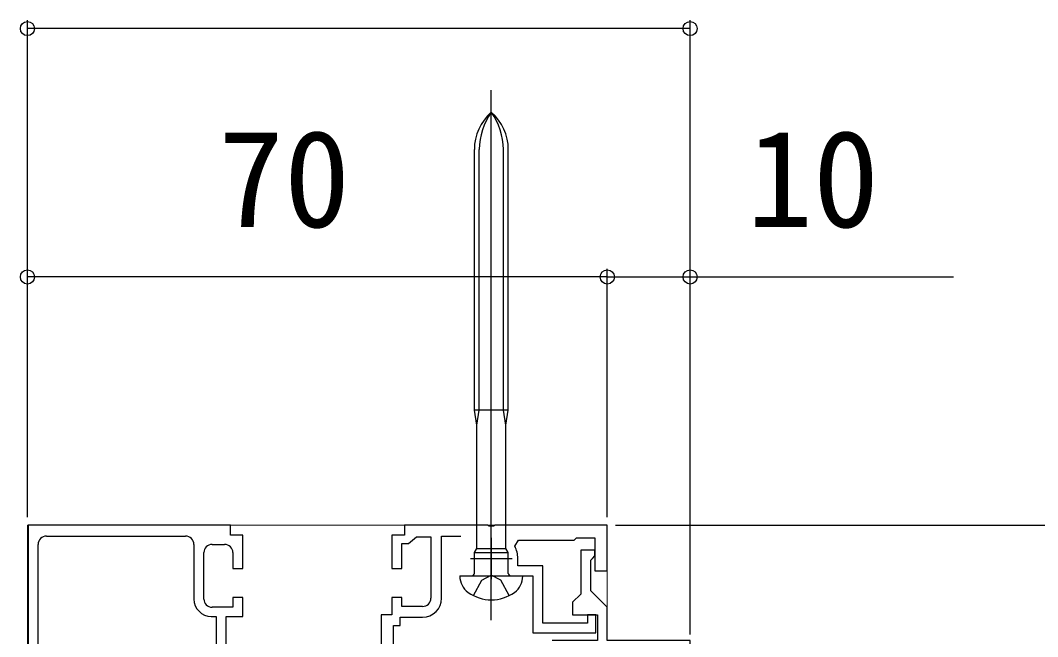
# Model space of a CAD drawing. Units: millimetres, scale not verified. Extents: x -700 to 700, y -1043 to 1038.
# Drawn here: x -540.9 to -418.1, y 683.2 to 757.7 of the extents above; entities that cross this region are included whole.
import ezdxf
from ezdxf.enums import TextEntityAlignment as Align

# ---------------------------------------------------------------- set-up
doc = ezdxf.new("R2010")
doc.units = ezdxf.units.MM
doc.header["$LTSCALE"] = 6
for name, color, linetype in [('0-2_YKK_11', 7, 'Continuous'), ('0-5_YKK_13', 4, 'Continuous'), ('0-7_YKK_D', 6, 'Continuous')]:
    doc.layers.add(name, color=color, linetype=linetype)
doc.layers.add('0-4_YKK_12', color=2, linetype='Continuous', lineweight=18)
doc.styles.add('ＭＳ ゴシック', font='')
doc.styles.get('ＭＳ ゴシック').set_extended_font_data('MS Gothic')

msp = doc.modelspace()

# ---------------------------------------------------------------- linework, layer by layer
at = {"layer": '0-2_YKK_11'}
for p, q in [((-537.7, 695.4), (-520.9, 695.4)), ((-484, 695.2), (-484, 690.2)), ((-519.9, 694.4), (-519.9, 687.8)), ((-517.7, 694.4), (-516.2, 694.4)), ((-518.7, 687.8), (-518.7, 693.4)), ((-486.5, 692.7), (-481.5, 692.7))]:
    msp.add_line(p, q, dxfattribs=at)
for points in [[(-515.5, 696.7), (-539.9, 696.7), (-539.9, 676.7), (-538.9, 676.7), (-537.215, 677.151), (-536.734, 676.525), (-537.719, 674.819), (-536.8, 673.9), (-535.8, 673.9), (-535.8, 676.611)], [(-515.2, 693.4), (-515.2, 691.5), (-514, 691.5), (-514, 695.5), (-515.5, 695.5), (-515.5, 696.7)], [(-481.158, 694.17), (-480.714, 694.9), (-474, 694.9), (-473.7, 695.2), (-471.5, 695.2), (-471.5, 691.2), (-470, 691.2), (-470, 696.7), (-483.542, 696.7), (-483.725, 696.58), (-484.275, 696.58), (-484.458, 696.7), (-494.5, 696.7), (-494.5, 695.5), (-496, 695.5), (-496, 691.5), (-494.8, 691.5), (-494.8, 694.5), (-494, 694.5), (-493.51, 694.9), (-493.02, 695.3), (-491.3, 695.3), (-491.3, 687.9)], [(-490, 687.9), (-490, 695.4), (-487.684, 695.4)], [(-537.688, 678.06), (-538.7, 677.789), (-538.7, 694.4)], [(-482.45, 690.6), (-479, 690.6), (-479, 683.7), (-471.4, 683.7), (-471.4, 685.9), (-472.4, 685.9), (-472.4, 684.9), (-477.8, 684.9), (-477.8, 691.8), (-480.8, 691.8), (-480.8, 692.7)], [(-460, 468.2), (-460, 682.8), (-470, 682.8), (-470, 686.8), (-472, 688.8), (-472, 692.5), (-471.8, 692.7), (-471.5, 693), (-471.5, 693.7), (-473.2, 693.7), (-473.2, 688.4), (-474.2, 687.4), (-474.2, 685.9), (-471.2, 685.9), (-471.2, 682.8), (-476.65, 682.8)], [(-517.8, 685.7), (-517.2, 685.7), (-517.2, 673.7), (-515.966, 673.7), (-512.171, 674.717), (-512.429, 675.683), (-516, 674.726), (-516, 685.7), (-514, 685.7), (-514, 688), (-515.2, 688), (-515.2, 686.8), (-517.7, 686.8)], [(-492.3, 686.9), (-494.8, 686.9), (-494.8, 688), (-496, 688), (-496, 685.9), (-497.3, 685.9), (-497.3, 674.7)], [(-514, 583.45), (-514, 648.029), (-514.143, 648.221), (-514.143, 649.179), (-514, 649.371), (-514, 672.2), (-495.8, 672.2), (-495.8, 684.6), (-495, 684.6), (-495, 685.6), (-492.3, 685.6)]]:
    msp.add_lwpolyline(points, dxfattribs=at)
for centre, radius, start, end in [((-537.7, 694.4), 1, 90.00001, 179.99999), ((-520.9, 694.4), 1, 0.00001, 89.99999), ((-517.7, 693.4), 1, 90.00001, 179.99999), ((-516.2, 693.4), 1, 0.00001, 89.99999), ((-484, 692.7), 3.2, 359.99999, 27.35225), ((-517.8, 687.8), 2.1, 180.00001, 269.99999), ((-517.7, 687.8), 1, 180.00001, 269.99999), ((-492.3, 687.9), 1, 270.00001, 359.99999), ((-492.3, 687.9), 2.3, 270.00001, 359.99999)]:
    msp.add_arc(centre, radius, start, end, dxfattribs=at)
at = {"layer": '0-4_YKK_12'}
msp.add_line((-540, 377.128), (-540, 696.7), dxfattribs=at)
msp.add_lwpolyline([(-540, 696.7), (-470, 696.7), (-470, 686.676)], dxfattribs=at)
at = {"layer": '0-5_YKK_13'}
for p, q in [((-484, 685.225), (-484, 749.258)), ((-486.05, 710.6), (-486.05, 742.084)), ((-485.45, 710.6), (-485.45, 742.084)), ((-482.55, 710.6), (-482.55, 742.084)), ((-481.95, 710.6), (-481.95, 742.084)), ((-481.95, 710.6), (-486.05, 710.6)), ((-485.75, 708.8), (-486.05, 710.6)), ((-485.75, 708.8), (-485.45, 710.6)), ((-482.25, 708.8), (-482.55, 710.6)), ((-482.25, 708.8), (-481.95, 710.6)), ((-485.75, 693.92), (-485.75, 708.8)), ((-482.25, 693.92), (-482.25, 708.8)), ((-481.95, 693.4), (-482.25, 693.92)), ((-486.05, 693.4), (-481.95, 693.4)), ((-486.05, 690.9), (-486.05, 693.4)), ((-481.95, 690.9), (-481.95, 693.4)), ((-487.8, 690.6), (-487.8, 690.551)), ((-487.8, 690.6), (-480.2, 690.6)), ((-480.2, 690.551), (-480.2, 690.6))]:
    msp.add_line(p, q, dxfattribs=at)
for points in [[(-486.05, 693.4), (-485.75, 693.92), (-482.25, 693.92)], [(-486.15, 688.208), (-485.145, 690.059), (-484, 690.668)], [(-481.85, 688.208), (-482.855, 690.059), (-484, 690.668)]]:
    msp.add_lwpolyline(points, dxfattribs=at)
for centre, radius, start, end in [((-480.05, 742.084), 6, 131.17289, 180), ((-477.691, 742.084), 7.759, 144.40102, 180), ((-487.95, 742.084), 6, 0, 48.82711), ((-490.309, 742.084), 7.759, 0, 35.59898), ((-485.4, 690.551), 2.4, 180, 234.31467), ((-486.35, 690.9), 0.3, 270, 0), ((-481.65, 690.9), 0.3, 180, 270), ((-482.6, 690.551), 2.4, 305.68533, 0), ((-484, 692.5), 4.8, 234.31467, 305.68533)]:
    msp.add_arc(centre, radius, start, end, dxfattribs=at)
at = {"layer": '0-7_YKK_D'}
for p, q in [((-540, 697.7), (-540, 757.7)), ((-460, 683.5), (-460, 757.7)), ((-460, 756.7), (-540, 756.7)), ((-540, 697.7), (-540, 727.7)), ((-470, 697.7), (-470, 727.7)), ((-470, 697.7), (-470, 727.7)), ((-460, 683.5), (-460, 727.7)), ((-470, 726.7), (-540, 726.7)), ((-469, 696.7), (-301.259, 696.7)), ((-469, 696.7), (-361.259, 696.7))]:
    msp.add_line(p, q, dxfattribs=at)
msp.add_lwpolyline([(-470, 726.7), (-460, 726.7), (-428.2, 726.7)], dxfattribs=at)
for centre in [(-540, 756.7), (-460, 756.7), (-540, 726.7), (-470, 726.7), (-470, 726.7), (-460, 726.7)]:
    msp.add_circle(centre, 0.85, dxfattribs=at)

# ---------------------------------------------------------------- texts
at = {"layer": '0-7_YKK_D', "style": 'ＭＳ ゴシック'}
for s, p in [('70', (-517, 729.2)), ('10', (-453.155, 729.2))]:
    msp.add_text(s, height=11.73, dxfattribs=at).set_placement(p, align=Align.BOTTOM_LEFT)

doc.saveas('drawing.dxf')
